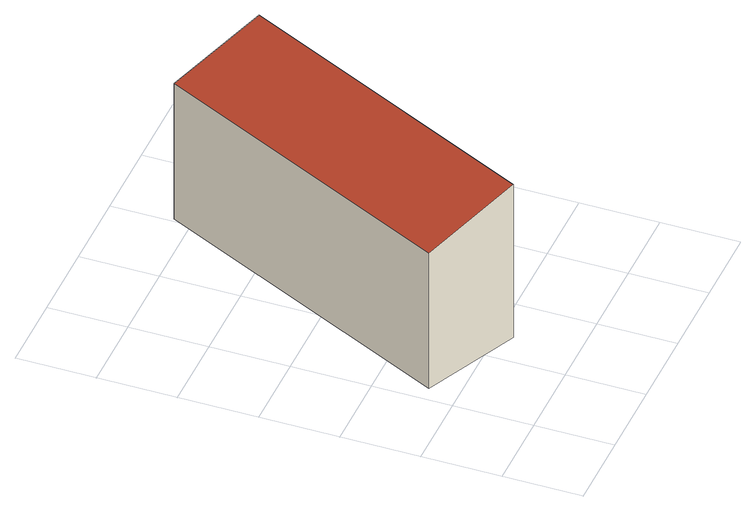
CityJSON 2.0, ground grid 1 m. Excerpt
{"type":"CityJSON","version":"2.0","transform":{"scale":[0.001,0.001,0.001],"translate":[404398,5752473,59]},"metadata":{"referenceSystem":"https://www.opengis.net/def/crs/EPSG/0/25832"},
"CityObjects":{
"building1":{"type":"Building","attributes":{"Gemeindeschluessel":"05515000","Geometrietyp2DReferenz":"3000","function":"51009_1610","roofType":"2100","measuredHeight":2.25},"geometry":[{"type":"Solid","lod":"2","boundaries":[[[[0,1,2,3]],[[4,5,1,0]],[[6,7,5,4]],[[3,2,7,6]],[[4,0,3,6]],[[1,5,7,2]]]],"semantics":{"surfaces":[{"type":"WallSurface"},{"type":"RoofSurface"},{"type":"GroundSurface"}],"values":[[0,0,0,0,1,2]]}}]}
},
"vertices":[
[3276,4657,2679],[3276,4657,428],[2053,5230,428],[2053,5230,2420],[1429,808,2679],[1429,808,428],[202,1372,2420],[202,1372,428]
]}
